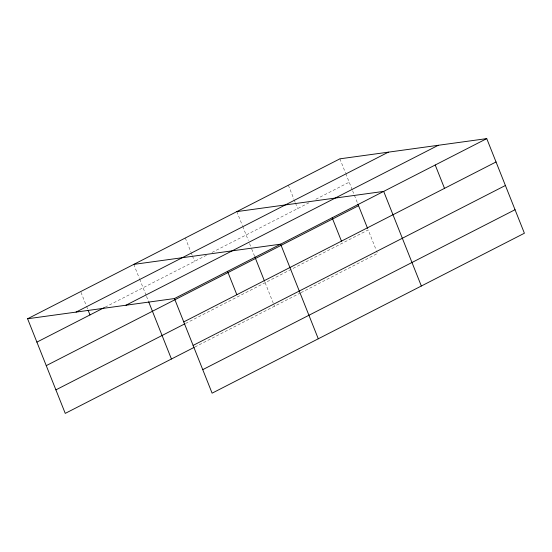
<?xml version="1.0" encoding="UTF-8"?>
<svg xmlns="http://www.w3.org/2000/svg" width="552" height="552" viewBox="0 0 552 552"><rect width="100%" height="100%" fill="white"/><g stroke="black" fill="none" stroke-linecap="round" stroke-linejoin="round"><path stroke-width="0.41" stroke-dasharray="2.76 2.07" d="M105.156 307.167L206.731 255.148M212.03 252.43L309.03 202.756M315.847 199.265L349.188 182.188M185.569 323.465L368.191 229.936L376.305 250.318M194.925 346.98L300.253 293.036M301.012 292.65L377.547 253.451L376.616 251.098M339.894 158.831L345.469 172.845M345.78 173.625L352.307 190.026M352.624 190.806L357.613 203.35M288.365 185.224L293.94 199.231M294.25 200.01L295.182 202.349M295.492 203.129L297.659 208.573M236.836 211.609L242.418 225.623M242.721 226.403L248.317 240.451M249.566 243.591L251.436 248.29M251.746 249.076L254.555 256.128M265.132 282.714L274.489 306.229M185.306 238.002L190.888 252.016M191.199 252.788L192.124 255.127M192.434 255.907L194.601 261.358M133.777 264.387L139.359 278.401M139.67 279.181L146.197 295.582M146.508 296.369L148.378 301.075M80.999 292.36L86.264 305.594M86.574 306.374L87.816 309.486"/><path stroke-width="0.83" d="M27.6 318.766L339.894 158.831L486.747 138.614L524.4 233.234L212.106 393.169L174.453 298.549L27.6 318.766L65.253 413.386L194.166 347.367M76.059 312.094L388.36 152.159M36.894 342.123L104.397 307.554M125.987 305.221L438.288 145.286M174.453 298.549L486.747 138.614M46.251 365.638L358.552 205.703M183.747 321.906L496.041 161.964M55.897 389.871L184.81 323.851M193.103 345.421L505.397 185.486M202.743 369.654L515.044 209.712M236.836 211.609L383.688 191.392L421.342 286.012M133.777 264.387L280.63 244.17L318.283 338.79M435.217 165L444.512 188.356M357.924 204.137L367.57 228.369M332.159 217.778L341.453 241.134M254.865 256.915L264.512 281.147M227.541 271.356L236.836 294.713M148.688 301.854L171.437 359.007M88.127 310.265L89.983 314.937"/></g></svg>
